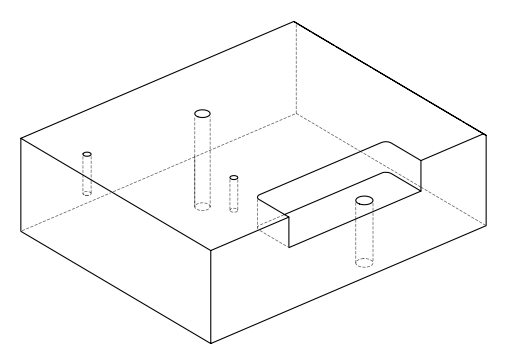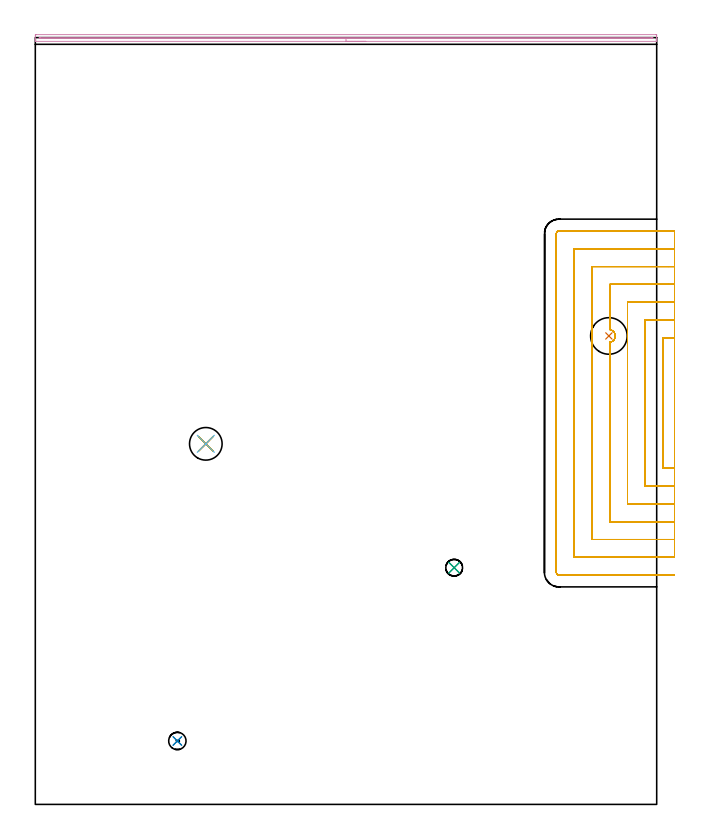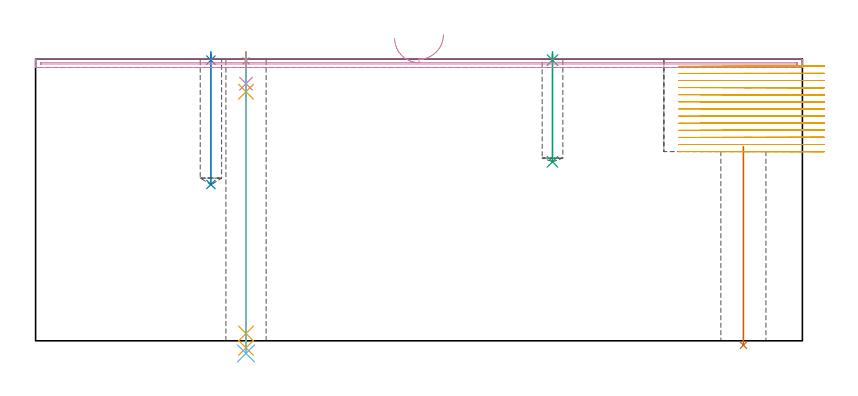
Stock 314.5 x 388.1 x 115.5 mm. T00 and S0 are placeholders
(PLAN: 11 operations, 8 tool changes, 79.6 min)
(1 SPOT_DRILL | STEP1HOLE | NXT0321_9005460120000 | 0.03 min | 3 mm3)
(2 SPOT_DRILL_1 | STEP1POCKET | NXT0321_9005460120000 | 0.03 min | 0 mm3)
(3 SPOT_DRILL_2 | STEP1POCKET_1 | NXT0321_9005460120000 | 0.03 min | 1 mm3)
(4 DRILL_BLIND_HOLE_INTO_CENTER | STEP1HOLE | NXT0301_038 | 0.05 min | 319 mm3)
(5 GUN_DRILL_THROUGH_HOLE | STEP1HOLE | UGT0307_002 | 0.55 min | 2968 mm3)
(6 SPADE_DRILL_TO_ENLARGE_THROUGH_HOLE | STEP1HOLE | UGT0306_007 | 0.49 min | 21361 mm3)
(7 INDEXABLE_INSERT_DRILL_THROUGH_HOLE_FROM_SOLID | STEP1HOLE_1 | NXT0302_008 | 0.33 min | 30999 mm3)
(8 DRILL_BLIND_HOLE_INTO_CENTER_1 | STEP1POCKET | UGT0301_204 | 0.22 min | 3004 mm3)
(9 DRILL_BLIND_HOLE_INTO_CENTER_2 | STEP1POCKET_1 | NXT0301_056 | 0.18 min | 2317 mm3)
(10 AREA_MILL | FG_CHAMFER_SURFACE | UGT0205_001 | 5.18 min | 1816 mm3)
(11 MILL_SLOT | SLOT_PARTIAL_RECTANGULAR | NXT0201_011 | Follow Part, ap 3, ae 75% | 72.56 min | 389647 mm3)
(TOOL NXT0321_9005460120000 | NC Spot Drill, 142deg, 12mm, Carbide, Uncoated | D12 PA142 FL30 Z2)
(TOOL NXT0301_038 | Carbide Drill 6.7mm [860.1-0670-034A1-MM 2214] | D6.7 PA140 FL53 Z2)
(TOOL UGT0307_002 | Gun Drill 6 mm | D6 PA130 FL24 Z1)
(TOOL UGT0306_007 | Spade Drill 16.5mm | D16.5 PA132 FL10 Z2)
(TOOL NXT0302_008 | Index. Insert Drill 18.5mm [880-D1850L25-05] | D18.5 PA176 FL93 Z2)
(TOOL UGT0301_204 | Twist Drill 8.8 mm | D8.8 PA118 FL80 Z2)
(TOOL NXT0301_056 | Carbide Drill 8.5mm [860.1-0850-026A1-MM 2214] | D8.5 PA140 FL47 Z2)
(TOOL UGT0205_001 | Chamfer Mill 20 x 3 x 45 deg. | D20 FL50 Z2)
(TOOL NXT0201_011 | ENDMILL 12mm [2P460-1200-NA 1630] | D12 FL38 Z6)
(OP 1 SPOT_DRILL)
G17 G21 G94 G90
T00 M6
G54
G17 G0 G90 X86.3 Y182.5 S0 M3
G43 Z125.5 H0
G94 G81 G98 Z114.786 F250. R118.5
G80
M5
M2
(OP 2 SPOT_DRILL_1)
G17 G21 G94 G90
T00 M6
G54
G17 G0 G90 X71.9 Y32.1 S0 M3
G43 Z125.5 H0
G94 G81 G98 Z115.121 F250. R118.5
G80
M5
M2
(OP 3 SPOT_DRILL_2)
G17 G21 G94 G90
T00 M6
G54
G17 G0 G90 X212. Y119.8 S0 M3
G43 Z125.5 H0
G94 G81 G98 Z115.134 F250. R118.5
G80
M5
M2
(OP 4 DRILL_BLIND_HOLE_INTO_CENTER)
G17 G21 G94 G90
T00 M6
G54
G17 G0 G90 X86.3 Y182.5 S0 M3
G43 Z125.5 H1
G94 G81 G98 Z105.45 F250. R117.5
G80
M5
M2
(OP 5 GUN_DRILL_THROUGH_HOLE)
G17 G21 G94 G90
T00 M6
G54
G17 G0 G90 X86.3 Y182.5 M8
G43 Z125.5 H0
Z115.257
S716 M3
G94 G1 Z102.143 F125. M26
G4 X.084
Z3. F250.
G4 X.084
Z-2.899 F125.
G4 X.084
M5
M9
G0 Z115.257
Z125.5
M2
(OP 6 SPADE_DRILL_TO_ENLARGE_THROUGH_HOLE)
G17 G21 G94 G90
T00 M6
G54
G17 G0 G90 X86.3 Y182.5 S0 M3
G43 Z125.5 H0
G94 G73 G98 Z-5.173 F250. Q15.084 R117.5
G80
M5
M2
(OP 7 INDEXABLE_INSERT_DRILL_THROUGH_HOLE_FROM_SOLID)
G17 G21 G94 G90
T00 M6
G54
G17 G0 G90 X290.3 Y237.1 S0 M3
G43 Z125.5 H1
G94 G81 G98 Z-1.823 F250. R79.6
G80
M5
M2
(OP 8 DRILL_BLIND_HOLE_INTO_CENTER_1)
G17 G21 G94 G90
T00 M6
G54
G17 G0 G90 X71.9 Y32.1 S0 M3
G43 Z125.5 H0
G94 G81 G98 Z64.1 F250. R117.5
G80
M5
M2
(OP 9 DRILL_BLIND_HOLE_INTO_CENTER_2)
G17 G21 G94 G90
T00 M6
G54
G17 G0 G90 X212. Y119.8 S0 M3
G43 Z125.5 H1
G94 G81 G98 Z73.4 F250. R117.5
G80
M5
M2
(OP 10 AREA_MILL)
G17 G21 G94 G90
T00 M6
G54
G17 G0 G90 X167.25 Y386.2 S1061 M3
G43 Z125.5 H0
G94 G1 X167.212 Z124.628 F250.
X167.098 Z123.763
X166.909 Z122.912
X166.647 Z122.08
X166.313 Z121.274
X165.91 Z120.5
X165.442 Z119.764
X164.91 Z119.072
X164.321 Z118.429
X163.678 Z117.839
X162.986 Z117.308
X162.25 Z116.84
X161.476 Z116.437
X160.67 Z116.103
X159.838 Z115.841
X158.986 Z115.652
X158.122 Z115.538
X157.25 Z115.5
X0.161
X0.01 Y386.202 Z115.488
X0.002 Y386.337 Z115.356
X0. Y386.477 Z115.222
Y386.831 Z114.869
Y387.462 Z114.233
Y388.654 Z113.043
X0.005 Y389.215 Z112.479
X0.01 Y389.591 Z112.104
X0.219 Y389.596 Z112.101
X0.607 Y389.6 Z112.1
X313.893 Y389.599 Z112.101
X314.281 Y389.596
X314.49 Y389.591 Z112.104
X314.5 Y389.215 Z112.479
Y388.654 Z113.043
Y388.338 Z113.358
Y387.777 Z113.919
Y387.462 Z114.233
Y386.831 Z114.869
Y386.477 Z115.222
X314.498 Y386.337 Z115.356
X314.49 Y386.202 Z115.488
X314.339 Y386.2 Z115.5
X157.25
Y387.614 Z114.086
X2.392 Y387.615 Z114.085
X2.234 Y387.616 Z114.084
X2.045 Y387.621 Z114.079
X2.009 Y387.625 Z114.075
X2.005 Y387.651 Z114.049
X2.003 Y387.679 Z114.021
X2.002 Y387.845 Z113.855
X2.01 Y388.146 Z113.554
X2.019 Y388.18 Z113.52
X2.032 Y388.182 Z113.518
X2.073 Y388.184 Z113.516
X2.156 Y388.185 Z113.515
X2.323 Y388.186 Z113.514
X312.108 Y388.185 Z113.515
X312.265 Y388.184 Z113.516
X312.455 Y388.179 Z113.521
X312.491 Y388.175 Z113.525
X312.495 Y388.149 Z113.551
X312.497 Y388.121 Z113.579
X312.499 Y387.954 Z113.746
X312.496 Y387.708 Z113.992
X312.493 Y387.644 Z114.056
X312.491 Y387.625 Z114.075
X312.47 Y387.621 Z114.079
X312.399 Y387.619 Z114.081
X312.108 Y387.615 Z114.085
X311.953 Y387.614 Z114.086
X157.25
X156.378 Z114.124
X155.514 Z114.238
X154.662 Z114.426
X153.83 Z114.689
X153.024 Z115.023
X152.25 Z115.425
X151.514 Z115.894
X150.822 Z116.425
X150.179 Z117.015
X149.59 Z117.658
X149.058 Z118.35
X148.59 Z119.086
X148.187 Z119.86
X147.853 Z120.666
X147.591 Z121.498
X147.402 Z122.349
X147.288 Z123.214
X147.25 Z124.086
G0 Z125.5
M5
M2
(OP 11 MILL_SLOT)
G17 G21 G94 G90
T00 M6
G54
G17 G0 G90 X323.5 Y236.2 S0 M3
G43 Z125.5 H1
Z112.585
G94 G1 X320.5 F250.
X317.7 F500.
Y170.1
X320.5
X323.5 F250.
Y245.2
X320.5
X308.7 F500.
Y161.1
X320.5
X323.5 F250.
Y254.2
X320.5
X299.7 F500.
Y152.1
X320.5
X323.5 F250.
Y263.2
X320.5
X290.7 F500.
Y240.32
G2 X293.477 Y236.44 R3.253
X292.265 Y234.522 R3.264
X290.7 Y233.889 R3.276
G1 Y143.1
X320.5
X323.5 F250.
Y272.2
X320.5
X281.7 F500.
Y134.1
X320.5
X323.5 F250.
Y281.2
X320.5
X272.7 F500.
Y125.1
X320.5
X323.5 F250.
Y290.2
X320.5
X265. F500.
G3 X263.7 Y288.9 R1.3
G1 Y117.4
G3 X265. Y116.1 R1.3
G1 X320.5
X323.5 F250.
G0 Y236.2 Z109.669
G1 X320.5
X317.7 F500.
Y170.1
X320.5
X323.5 F250.
Y245.2
X320.5
X308.7 F500.
Y161.1
X320.5
X323.5 F250.
Y254.2
X320.5
X299.7 F500.
Y152.1
X320.5
X323.5 F250.
Y263.2
X320.5
X290.7 F500.
Y240.32
G2 X293.477 Y236.44 R3.253
X292.265 Y234.522 R3.264
X290.7 Y233.889 R3.277
G1 Y143.1
X320.5
X323.5 F250.
Y272.2
X320.5
X281.7 F500.
Y134.1
X320.5
X323.5 F250.
Y281.2
X320.5
X272.7 F500.
Y125.1
X320.5
X323.5 F250.
Y290.2
X320.5
X265. F500.
G3 X263.7 Y288.9 R1.3
G1 Y117.4
G3 X265. Y116.1 R1.3
G1 X320.5
X323.5 F250.
G0 Y236.2 Z106.754
G1 X320.5
X317.7 F500.
Y170.1
X320.5
X323.5 F250.
Y245.2
X320.5
X308.7 F500.
Y161.1
X320.5
X323.5 F250.
Y254.2
X320.5
X299.7 F500.
Y152.1
X320.5
X323.5 F250.
Y263.2
X320.5
X290.7 F500.
Y240.32
G2 X293.477 Y236.44 R3.253
X292.265 Y234.522 R3.264
X290.7 Y233.889 R3.277
G1 Y143.1
X320.5
X323.5 F250.
Y272.2
X320.5
X281.7 F500.
Y134.1
X320.5
X323.5 F250.
Y281.2
X320.5
X272.7 F500.
Y125.1
X320.5
X323.5 F250.
Y290.2
X320.5
X265. F500.
G3 X263.7 Y288.9 R1.3
G1 Y117.4
G3 X265. Y116.1 R1.3
G1 X320.5
X323.5 F250.
G0 Y236.2 Z103.838
G1 X320.5
X317.7 F500.
Y170.1
X320.5
X323.5 F250.
Y245.2
X320.5
X308.7 F500.
Y161.1
X320.5
X323.5 F250.
Y254.2
X320.5
X299.7 F500.
Y152.1
X320.5
X323.5 F250.
Y263.2
X320.5
X290.7 F500.
Y240.32
G2 X293.477 Y236.44 R3.253
X292.265 Y234.522 R3.264
X290.7 Y233.881 R3.232
G1 Y143.1
X320.5
X323.5 F250.
Y272.2
X320.5
X281.7 F500.
Y134.1
X320.5
X323.5 F250.
Y281.2
X320.5
X272.7 F500.
Y125.1
X320.5
X323.5 F250.
Y290.2
X320.5
X265. F500.
G3 X263.7 Y288.9 R1.3
G1 Y117.4
G3 X265. Y116.1 R1.3
G1 X320.5
X323.5 F250.
G0 Y236.2 Z100.923
G1 X320.5
X317.7 F500.
Y170.1
X320.5
X323.5 F250.
Y245.2
X320.5
X308.7 F500.
Y161.1
X320.5
X323.5 F250.
Y254.2
X320.5
X299.7 F500.
Y152.1
X320.5
X323.5 F250.
Y263.2
X320.5
X290.7 F500.
Y240.32
G2 X293.477 Y236.44 R3.253
X292.265 Y234.522 R3.264
X290.7 Y233.889 R3.276
G1 Y143.1
X320.5
X323.5 F250.
Y272.2
X320.5
X281.7 F500.
Y134.1
X320.5
X323.5 F250.
Y281.2
X320.5
X272.7 F500.
Y125.1
X320.5
X323.5 F250.
Y290.2
X320.5
X265. F500.
G3 X263.7 Y288.9 R1.3
G1 Y117.4
G3 X265. Y116.1 R1.3
G1 X320.5
X323.5 F250.
G0 Y236.2 Z98.008
G1 X320.5
X317.7 F500.
Y170.1
X320.5
X323.5 F250.
Y245.2
X320.5
X308.7 F500.
Y161.1
X320.5
X323.5 F250.
Y254.2
X320.5
X299.7 F500.
Y152.1
X320.5
X323.5 F250.
Y263.2
X320.5
X290.7 F500.
Y240.32
G2 X293.477 Y236.44 R3.253
X292.265 Y234.522 R3.258
X290.7 Y233.889 R3.276
G1 Y143.1
X320.5
X323.5 F250.
Y272.2
X320.5
X281.7 F500.
Y134.1
X320.5
X323.5 F250.
Y281.2
X320.5
X272.7 F500.
Y125.1
X320.5
X323.5 F250.
Y290.2
X320.5
X265. F500.
G3 X263.7 Y288.9 R1.3
G1 Y117.4
G3 X265. Y116.1 R1.3
G1 X320.5
X323.5 F250.
G0 Y236.2 Z95.092
G1 X320.5
X317.7 F500.
Y170.1
X320.5
X323.5 F250.
Y245.2
X320.5
X308.7 F500.
Y161.1
X320.5
X323.5 F250.
Y254.2
X320.5
X299.7 F500.
Y152.1
X320.5
X323.5 F250.
Y263.2
X320.5
X290.7 F500.
Y240.32
G2 X293.477 Y236.44 R3.253
X292.265 Y234.522 R3.264
X290.7 Y233.89 R3.28
G1 Y143.1
X320.5
X323.5 F250.
Y272.2
X320.5
X281.7 F500.
Y134.1
X320.5
X323.5 F250.
Y281.2
X320.5
X272.7 F500.
Y125.1
X320.5
X323.5 F250.
Y290.2
X320.5
X265. F500.
G3 X263.7 Y288.9 R1.3
G1 Y117.4
G3 X265. Y116.1 R1.3
G1 X320.5
X323.5 F250.
G0 Y236.2 Z92.177
G1 X320.5
X317.7 F500.
Y170.1
X320.5
X323.5 F250.
Y245.2
X320.5
X308.7 F500.
Y161.1
X320.5
X323.5 F250.
Y254.2
X320.5
X299.7 F500.
Y152.1
X320.5
X323.5 F250.
Y263.2
X320.5
X290.7 F500.
Y240.32
G2 X293.477 Y236.44 R3.253
X292.265 Y234.522 R3.264
X290.7 Y233.89 R3.28
G1 Y143.1
X320.5
X323.5 F250.
Y272.2
X320.5
X281.7 F500.
Y134.1
X320.5
X323.5 F250.
Y281.2
X320.5
X272.7 F500.
Y125.1
X320.5
X323.5 F250.
Y290.2
X320.5
X265. F500.
G3 X263.7 Y288.9 R1.3
G1 Y117.4
G3 X265. Y116.1 R1.3
G1 X320.5
X323.5 F250.
G0 Y236.2 Z89.262
G1 X320.5
X317.7 F500.
Y170.1
X320.5
X323.5 F250.
Y245.2
X320.5
X308.7 F500.
Y161.1
X320.5
X323.5 F250.
Y254.2
X320.5
X299.7 F500.
Y152.1
X320.5
X323.5 F250.
Y263.2
X320.5
X290.7 F500.
Y240.32
G2 X293.477 Y236.44 R3.253
X292.265 Y234.522 R3.264
X290.7 Y233.889 R3.276
G1 Y143.1
X320.5
X323.5 F250.
Y272.2
X320.5
X281.7 F500.
Y134.1
X320.5
X323.5 F250.
Y281.2
X320.5
X272.7 F500.
Y125.1
X320.5
X323.5 F250.
Y290.2
X320.5
X265. F500.
G3 X263.7 Y288.9 R1.3
G1 Y117.4
G3 X265. Y116.1 R1.3
G1 X320.5
X323.5 F250.
G0 Y236.2 Z86.346
G1 X320.5
X317.7 F500.
Y170.1
X320.5
X323.5 F250.
Y245.2
X320.5
X308.7 F500.
Y161.1
X320.5
X323.5 F250.
Y254.2
X320.5
X299.7 F500.
Y152.1
X320.5
X323.5 F250.
Y263.2
X320.5
X290.7 F500.
Y240.32
G2 X293.477 Y236.44 R3.253
X292.265 Y234.522 R3.264
X290.7 Y233.889 R3.276
G1 Y143.1
X320.5
X323.5 F250.
Y272.2
X320.5
X281.7 F500.
Y134.1
X320.5
X323.5 F250.
Y281.2
X320.5
X272.7 F500.
Y125.1
X320.5
X323.5 F250.
Y290.2
X320.5
X265. F500.
G3 X263.7 Y288.9 R1.3
G1 Y117.4
G3 X265. Y116.1 R1.3
G1 X320.5
X323.5 F250.
G0 Y236.2 Z83.431
G1 X320.5
X317.7 F500.
Y170.1
X320.5
X323.5 F250.
Y245.2
X320.5
X308.7 F500.
Y161.1
X320.5
X323.5 F250.
Y254.2
X320.5
X299.7 F500.
Y152.1
X320.5
X323.5 F250.
Y263.2
X320.5
X290.7 F500.
Y240.32
G2 X293.477 Y236.44 R3.253
X292.265 Y234.522 R3.264
X290.7 Y233.89 R3.28
G1 Y143.1
X320.5
X323.5 F250.
Y272.2
X320.5
X281.7 F500.
Y134.1
X320.5
X323.5 F250.
Y281.2
X320.5
X272.7 F500.
Y125.1
X320.5
X323.5 F250.
Y290.2
X320.5
X265. F500.
G3 X263.7 Y288.9 R1.3
G1 Y117.4
G3 X265. Y116.1 R1.3
G1 X320.5
X323.5 F250.
G0 Y236.2 Z80.515
G1 X320.5
X317.7 F500.
Y170.1
X320.5
X323.5 F250.
Y245.2
X320.5
X308.7 F500.
Y161.1
X320.5
X323.5 F250.
Y254.2
X320.5
X299.7 F500.
Y152.1
X320.5
X323.5 F250.
Y263.2
X320.5
X290.7 F500.
Y240.32
G2 X293.477 Y236.44 R3.253
X292.265 Y234.522 R3.264
X290.7 Y233.89 R3.28
G1 Y143.1
X320.5
X323.5 F250.
Y272.2
X320.5
X281.7 F500.
Y134.1
X320.5
X323.5 F250.
Y281.2
X320.5
X272.7 F500.
Y125.1
X320.5
X323.5 F250.
Y290.2
X320.5
X265. F500.
G3 X263.7 Y288.9 R1.3
G1 Y117.4
G3 X265. Y116.1 R1.3
G1 X320.5
X323.5 F250.
G0 Y236.2 Z77.6
G1 X320.5
X317.7 F500.
Y170.1
X320.5
X323.5 F250.
Y245.2
X320.5
X308.7 F500.
Y161.1
X320.5
X323.5 F250.
Y254.2
X320.5
X299.7 F500.
Y152.1
X320.5
X323.5 F250.
Y263.2
X320.5
X290.7 F500.
Y240.32
G2 X293.477 Y236.44 R3.253
X292.265 Y234.522 R3.264
X290.7 Y233.881 R3.232
G1 Y143.1
X320.5
X323.5 F250.
Y272.2
X320.5
X281.7 F500.
Y134.1
X320.5
X323.5 F250.
Y281.2
X320.5
X272.7 F500.
Y125.1
X320.5
X323.5 F250.
Y290.2
X320.5
X265. F500.
G3 X263.7 Y288.9 R1.3
G1 Y117.4
G3 X265. Y116.1 R1.3
G1 X320.5
X323.5 F250.
G0 Z125.5
M5
M2
